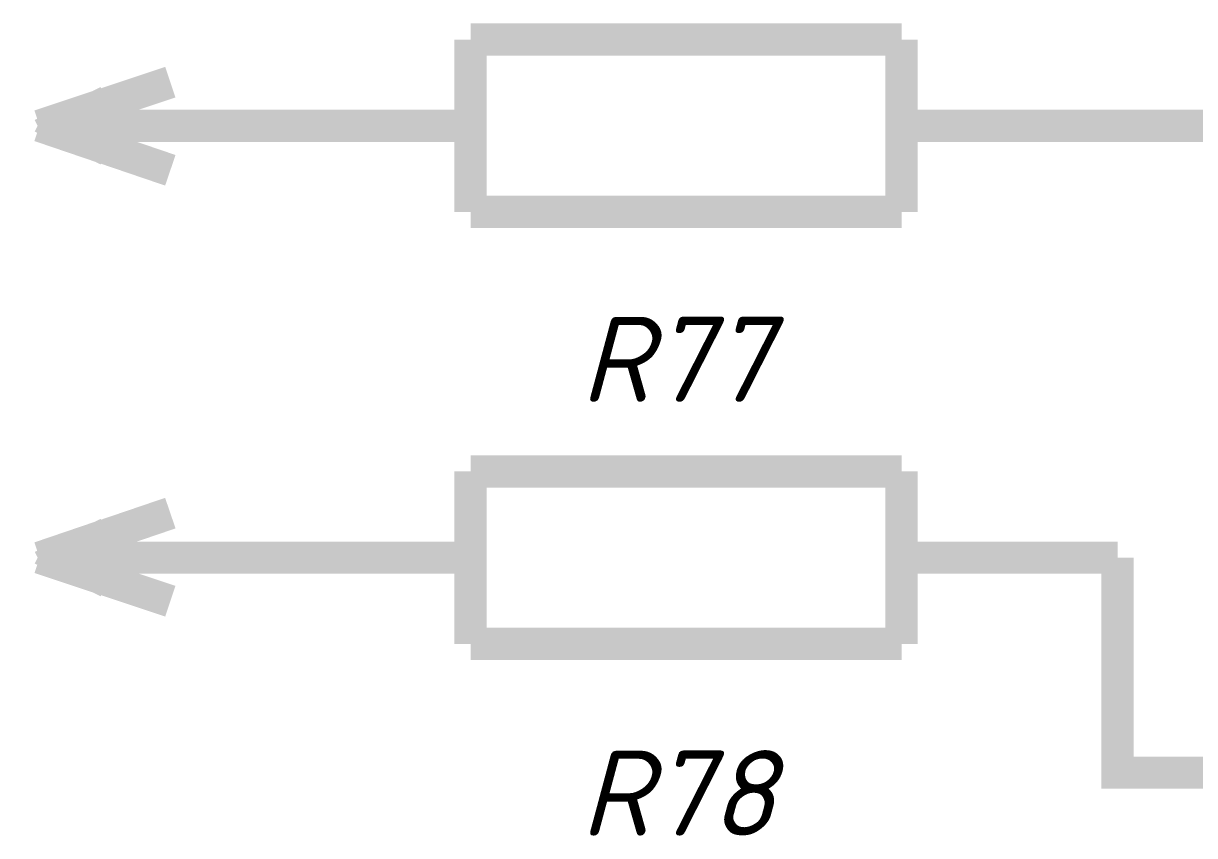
# Model space of a CAD drawing. Header units: inches. Extents: x 0 to 841, y 0 to 594.
# Drawn here: x 669.63 to 696.79, y 256.03 to 274.87 of the extents above; entities that cross this region are included whole.
import ezdxf

# ---------------------------------------------------------------- set-up
doc = ezdxf.new("R2010")
doc.units = ezdxf.units.IN
doc.layers.add('Sheet', color=255, linetype='Continuous')
doc.styles.get("Standard").update_dxf_attribs({"font": 'isocpeui.ttf'})

msp = doc.modelspace()

# ---------------------------------------------------------------- linework, layer by layer
at = {"layer": 'Sheet'}
for points in [[(689.994, 274.496, 0.749, 0.749, 0), (680, 274.496, 0.749, 0.749, 0)], [(680, 274.496, 0.749, 0.749, 0), (680, 270.498, 0.749, 0.749, 0)], [(689.994, 270.498, 0.749, 0.749, 0), (689.994, 274.496, 0.749, 0.749, 0)], [(670.006, 272.497, 0.749, 0.749, 0), (673.038, 273.508, 0.749, 0.749, 0)], [(669.961, 272.497, 0.3, 0.3, 0), (671.488, 273.261, 0.3, 0.3, 0)], [(672.499, 272.497, 0.749, 0.749, 0), (670.006, 272.497, 0.749, 0.749, 0)], [(673.038, 271.464, 0.749, 0.749, 0), (670.006, 272.497, 0.749, 0.749, 0)], [(669.961, 272.497, 0.3, 0.3, 0), (671.488, 271.733, 0.3, 0.3, 0)], [(672.499, 272.497, 0.3, 0.3, 0), (669.961, 272.497, 0.3, 0.3, 0)], [(672.499, 272.497, 0.749, 0.749, 0), (674.992, 272.497, 0.749, 0.749, 0)], [(680, 272.497, 0.749, 0.749, 0), (674.992, 272.497, 0.749, 0.749, 0)], [(680, 272.497, 0.3, 0.3, 0), (674.992, 272.497, 0.3, 0.3, 0)], [(689.994, 272.497, 0.749, 0.749, 0), (695.002, 272.497, 0.749, 0.749, 0)], [(689.994, 272.497, 0.3, 0.3, 0), (695.002, 272.497, 0.3, 0.3, 0)], [(699.987, 262.48, 0.749, 0.749, 0), (699.987, 262.48, 0.749, 0.749, 0), (699.987, 272.497, 0.749, 0.749, 0), (695.002, 272.497, 0.749, 0.749, 0)], [(680, 270.498, 0.749, 0.749, 0), (689.994, 270.498, 0.749, 0.749, 0)], [(689.994, 264.479, 0.749, 0.749, 0), (680, 264.479, 0.749, 0.749, 0)], [(680, 264.479, 0.749, 0.749, 0), (680, 260.481, 0.749, 0.749, 0)], [(689.994, 260.481, 0.749, 0.749, 0), (689.994, 264.479, 0.749, 0.749, 0)], [(670.006, 262.48, 0.749, 0.749, 0), (673.038, 263.513, 0.749, 0.749, 0)], [(669.961, 262.48, 0.3, 0.3, 0), (671.488, 263.244, 0.3, 0.3, 0)], [(672.499, 262.48, 0.749, 0.749, 0), (670.006, 262.48, 0.749, 0.749, 0)], [(673.038, 261.47, 0.749, 0.749, 0), (670.006, 262.48, 0.749, 0.749, 0)], [(669.961, 262.48, 0.3, 0.3, 0), (671.488, 261.717, 0.3, 0.3, 0)], [(672.499, 262.48, 0.3, 0.3, 0), (669.961, 262.48, 0.3, 0.3, 0)], [(672.499, 262.48, 0.749, 0.749, 0), (674.992, 262.48, 0.749, 0.749, 0)], [(680, 262.48, 0.749, 0.749, 0), (674.992, 262.48, 0.749, 0.749, 0)], [(680, 262.48, 0.3, 0.3, 0), (674.992, 262.48, 0.3, 0.3, 0)], [(689.994, 262.48, 0.749, 0.749, 0), (695.002, 262.48, 0.749, 0.749, 0)], [(689.994, 262.48, 0.3, 0.3, 0), (695.002, 262.48, 0.3, 0.3, 0)], [(699.987, 257.494, 0.749, 0.749, 0), (695.002, 257.494, 0.749, 0.749, 0), (695.002, 262.48, 0.749, 0.749, 0)], [(680, 260.481, 0.749, 0.749, 0), (689.994, 260.481, 0.749, 0.749, 0)]]:
    msp.add_lwpolyline(points, format="xyseb", dxfattribs=at)

# ---------------------------------------------------------------- texts
for s, p in [('R77', (682.538, 266.096)), ('R78', (682.538, 256.034))]:
    msp.add_text(s, height=1.9764, dxfattribs=at).set_placement(p)

doc.saveas('drawing.dxf')
